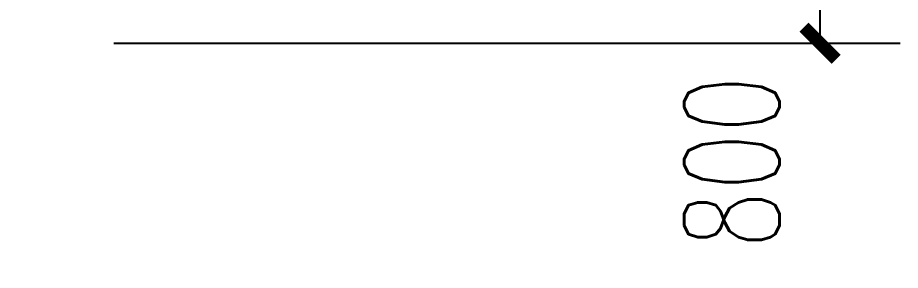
# Model space of a CAD drawing. Extents: x 6128144 to 12201635, y -1670122 to -706096.
# Drawn here: x 6604392 to 6607142, y -739393 to -738605 of the extents above; entities that cross this region are included whole.
import ezdxf

# ---------------------------------------------------------------- set-up
doc = ezdxf.new("R2010")
doc.units = 0
doc.header["$LTSCALE"] = 1000
doc.header["$MEASUREMENT"] = 0
doc.layers.get('0').update_dxf_attribs({"linetype": 'CONTINUOUS'})
doc.layers.get('Defpoints').update_dxf_attribs({"linetype": 'CONTINUOUS'})
doc.layers.add('AXIS', color=3, linetype='CONTINUOUS')
doc.styles.add('_TCH_DIM_T3', font='SIMPLEX', dxfattribs={"width": 0.705882, "bigfont": 'GBCBIG'})
doc.dimstyles.new('_TCH_ARCH&&100', dxfattribs={"dimtxt": 297.5, "dimasz": 100, "dimexe": 250, "dimexo": 300, "dimgap": 126.25, "dimtad": 1, "dimdec": 0, "dimzin": 0, "dimdsep": 46, "dimtxsty": '_TCH_DIM_T3', "dimblk": 'ARCHTICK', "dimcen": 0.09, "dimclrt": 7, "dimazin": 2, "dimtfac": 1, "dimtdec": 0, "dimtix": 1, "dimtmove": 2, "dimatfit": 3, "dimfxl": 0, "dimtolj": 1, "dimtzin": 0, "dimarcsym": 0})

# ---------------------------------------------------------------- blocks, each defined once
blk = doc.blocks.new('_ArchTick')
at = {"color": 0, "linetype": 'ByBlock', "const_width": 0.4}
blk.add_lwpolyline([(-0.5, -0.5), (0.5, 0.5)], dxfattribs=at)
blk = doc.blocks.new('*D2471')
at = {"layer": 'AXIS', "color": 0, "lineweight": -2}
for p, q in [((6604692.1, -737885.3), (6607142.1, -737885.3)), ((6606892.1, -738685.3), (6606892.1, -737885.3)), ((6604692.1, -738685.3), (6607142.1, -738685.3))]:
    blk.add_line(p, q, dxfattribs=at)
at = {"layer": 'Defpoints', "color": 0}
for p in [(6604392.1, -737885.3), (6606892.1, -737885.3), (6604392.1, -738685.3)]:
    blk.add_point(p, dxfattribs=at)
at = {"layer": 'AXIS', "color": 0, "lineweight": -2, "xscale": 100, "yscale": 100, "zscale": 100}
for p, rotation in [((6606892.1, -737885.3), 90), ((6606892.1, -738685.3), 270)]:
    blk.add_blockref('_ArchTick', p, dxfattribs=dict(at, rotation=rotation))
at = {"layer": 'AXIS', "color": 7, "insert": (6606617.1, -739055.3), "char_height": 297.5, "attachment_point": 5, "rotation": 90, "style": '_TCH_DIM_T3'}
blk.add_mtext('\\A1;800', dxfattribs=at)

msp = doc.modelspace()

# ---------------------------------------------------------------- dimensions: what is measured, and where the dimension line sits
at = {"layer": 'AXIS', "color": 0}
dim = msp.add_linear_dim(base=(6606892.1, -737885.3), p1=(6604392.1, -738685.3), p2=(6604392.1, -737885.3), angle=90, dimstyle='_TCH_ARCH&&100', dxfattribs=at)
dim.commit()
dim.dimension.update_dxf_attribs({"geometry": '*D2471', "text_midpoint": (6606617.1, -739055.3), "dimtype": 161})

doc.saveas('drawing.dxf')
